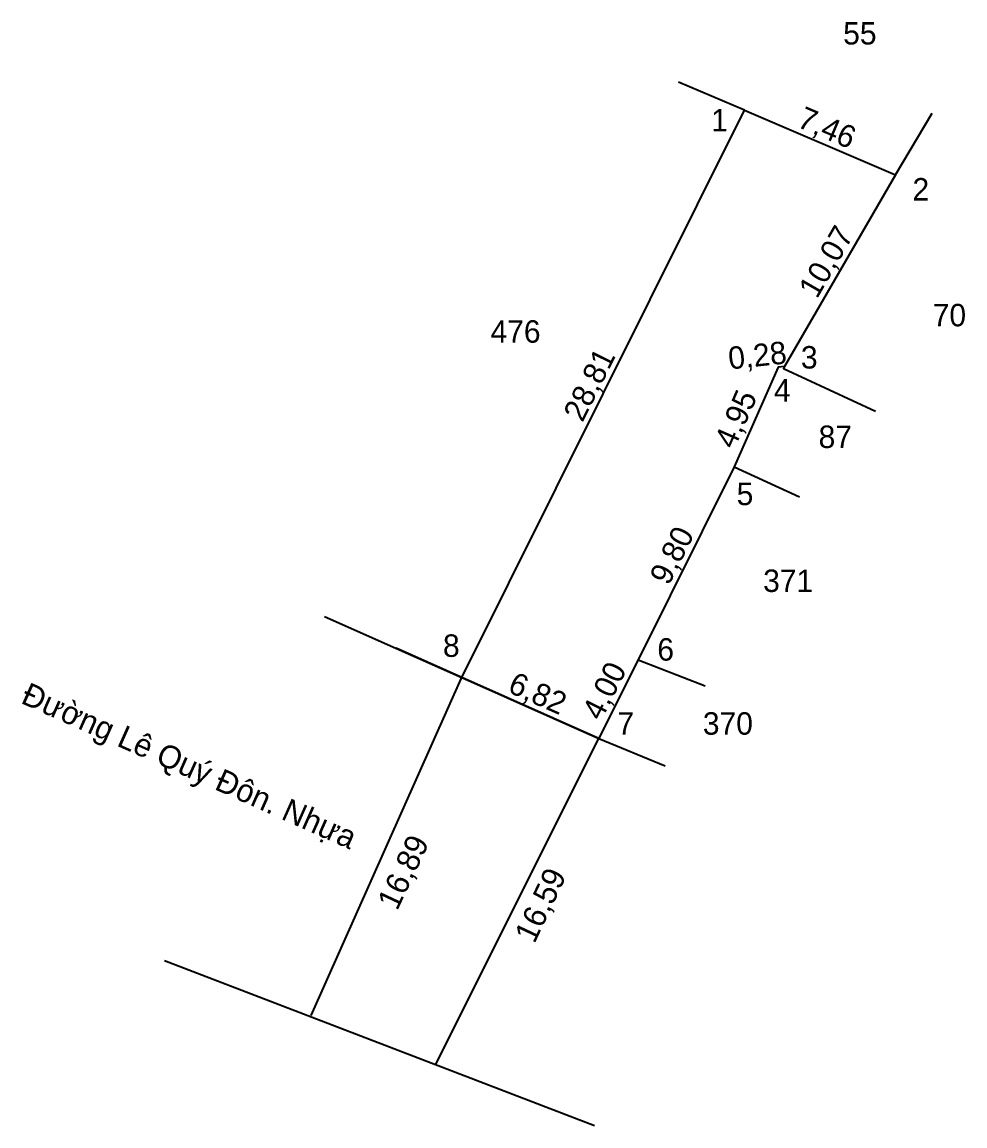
# Model space of a CAD drawing. Extents: x 537087 to 537670, y 1837299 to 1837424.
# Drawn here: x 537087 to 537129.8, y 1837355 to 1837405.2 of the extents above; entities that cross this region are included whole.
import ezdxf

# ---------------------------------------------------------------- set-up
doc = ezdxf.new("R2010")
doc.units = 0
doc.layers.add('Level 5', color=7, linetype='Continuous')

msp = doc.modelspace()

# ---------------------------------------------------------------- linework, layer by layer
at = {"layer": 'Level 5'}
for p, q in [((537119.813, 1837401.186), (537116.811, 1837402.467)), ((537126.673, 1837398.257), (537128.352, 1837401.055)), ((537119.353, 1837384.977), (537122.316, 1837383.607)), ((537106.963, 1837375.4), (537103.981, 1837376.727)), ((537114.983, 1837376.207), (537118.026, 1837375.027)), ((537100.126, 1837360.041), (537106.994, 1837375.47)), ((537105.774, 1837357.789), (537113.193, 1837372.627)), ((537113.193, 1837372.627), (537116.214, 1837371.391)), ((537112.993, 1837355.017), (537093.454, 1837362.521))]:
    msp.add_line(p, q, dxfattribs=at)
msp.add_lwpolyline([(537113.213, 1837372.667), (537113.193, 1837372.627), (537106.963, 1837375.4), (537119.813, 1837401.186), (537126.673, 1837398.257), (537121.633, 1837389.537), (537121.353, 1837389.507), (537119.353, 1837384.977), (537114.983, 1837376.207)], close=True, dxfattribs=at)
for points in [[(537121.633, 1837389.537), (537121.583, 1837389.447), (537125.769, 1837387.501)], [(537100.723, 1837378.178), (537106.963, 1837375.4), (537113.193, 1837372.627)]]:
    msp.add_lwpolyline(points, dxfattribs=at)

# ---------------------------------------------------------------- texts
for s, p in [('55', (537124.301, 1837404.175)), ('1', (537118.303, 1837400.225)), ('2', (537127.452, 1837397.084)), ('70', (537128.371, 1837391.365)), ('476', (537108.27, 1837390.621)), ('3', (537122.38, 1837389.446)), ('4', (537121.154, 1837387.946)), ('87', (537123.185, 1837385.833)), ('5', (537119.458, 1837383.235)), ('371', (537120.664, 1837379.29)), ('8', (537106.11, 1837376.339)), ('6', (537115.852, 1837376.168)), ('7', (537114.038, 1837372.8)), ('370', (537117.922, 1837372.801))]:
    msp.add_text(s, height=1.02, dxfattribs=at).set_placement(p)
for s, height, rotation, p in [('7,46', 1.02, 336.8792, (537122.153, 1837400.453)), ('10,07', 1.02, 59.9729, (537123.109, 1837392.581)), ('0,28', 1.02, 6.1155, (537119.135, 1837389.4)), ('28,81', 1.02, 63.5118, (537112.454, 1837386.967)), ('4,95', 1.02, 66.1785, (537119.346, 1837385.74)), ('9,80', 1.02, 63.5134, (537116.373, 1837379.545)), ('6,82', 1.02, 336.0027, (537109.002, 1837374.76)), ('4,00', 1.02, 63.4349, (537113.301, 1837373.391)), ('Đường Lê Quý Đôn. Nhựa', 1.03809, 336.0027, (537086.874, 1837374.257)), ('16,89', 1.0381, 64.7663, (537104.028, 1837364.767)), ('16,59', 1.0381, 64.7663, (537110.265, 1837363.267))]:
    msp.add_text(s, height=height, rotation=rotation, dxfattribs=at).set_placement(p)

doc.saveas('drawing.dxf')
